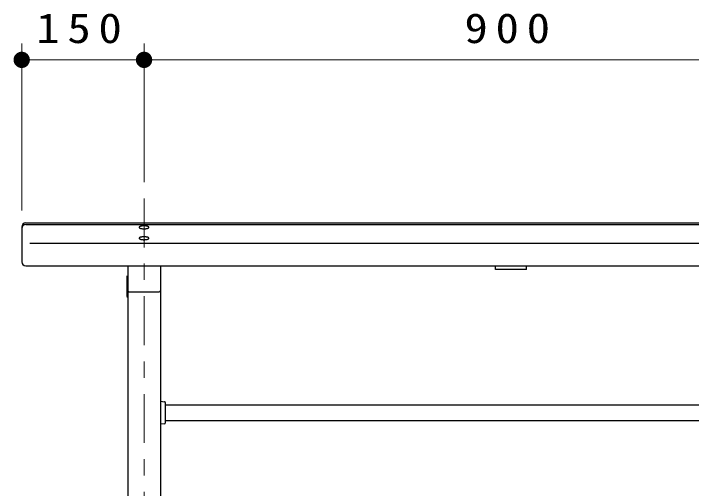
# Model space of a CAD drawing. Units: millimetres on the paper, scale 1:20. Extents: x -365 to 0, y -26 to 257.
# Drawn here: x -289.97 to -248.41, y 119.46 to 148.59 of the extents above; entities that cross this region are included whole.
import ezdxf

# ---------------------------------------------------------------- set-up
doc = ezdxf.new("R2010")
doc.units = ezdxf.units.MM
doc.linetypes.add('USER2', pattern=[6, 3, -1, 1, -1])
doc.layers.add('LY_1', color=7, linetype='Continuous', lineweight=25)
doc.styles.add('ＭＳ ゴシック', font='')
doc.styles.get('ＭＳ ゴシック').set_extended_font_data('MS Gothic')

# ---------------------------------------------------------------- blocks, each defined once
blk = doc.blocks.new('filled_dot')
at = {"color": 0, "linetype": 'Continuous', "lineweight": -2, "const_width": 1.25}
blk.add_lwpolyline([(-0.625, 0, 1), (0.625, 0, 1)], format="xyb", close=True, dxfattribs=at)

msp = doc.modelspace()

# ---------------------------------------------------------------- linework, layer by layer
at = {"layer": 'LY_1', "lineweight": 13}
for p, q in [((-289.467, 136.5), (-289.467, 146.75)), ((-281.967, 138.25), (-281.967, 146.75)), ((-289.467, 145.75), (-281.967, 145.75)), ((-281.967, 145.75), (-236.967, 145.75))]:
    msp.add_line(p, q, dxfattribs=at)
at = {"layer": 'LY_1', "linetype": 'USER2', "lineweight": 13}
msp.add_line((-281.967, 137.25), (-281.967, 98.353), dxfattribs=at)
at = {"layer": 'LY_1', "color": 4}
for p, q in [((-289.467, 135.5), (-289.467, 133.365)), ((-289.217, 135.75), (-229.717, 135.75)), ((-289.217, 135.649), (-229.717, 135.649)), ((-289.217, 133.115), (-229.717, 133.115)), ((-282.967, 133.115), (-282.967, 118.037)), ((-280.967, 133.115), (-280.967, 118.037)), ((-283.017, 132.478), (-282.967, 132.503)), ((-283.017, 132.478), (-283.017, 131.228)), ((-282.892, 131.528), (-281.042, 131.528)), ((-283.017, 131.228), (-282.967, 131.203)), ((-280.967, 124.81), (-280.712, 124.783)), ((-280.667, 124.733), (-280.667, 123.473)), ((-280.667, 124.581), (-238.267, 124.581)), ((-280.712, 123.423), (-280.967, 123.397)), ((-280.667, 123.626), (-238.267, 123.626))]:
    msp.add_line(p, q, dxfattribs=at)
at = {"layer": 'LY_1'}
for p, q in [((-288.967, 134.509), (-229.967, 134.509)), ((-260.417, 132.89), (-260.417, 133.115)), ((-258.517, 132.89), (-258.517, 133.115)), ((-258.517, 132.89), (-260.417, 132.89))]:
    msp.add_line(p, q, dxfattribs=at)
at = {"layer": 'LY_1', "color": 4}
for points in [[(-281.667, 135.477), (-281.669, 135.485), (-281.672, 135.493), (-281.678, 135.5), (-281.685, 135.508), (-281.695, 135.515), (-281.708, 135.522), (-281.722, 135.528), (-281.738, 135.534), (-281.755, 135.54), (-281.775, 135.545), (-281.795, 135.55), (-281.817, 135.554), (-281.841, 135.558), (-281.865, 135.561), (-281.89, 135.563), (-281.915, 135.565), (-281.941, 135.566), (-281.967, 135.566), (-281.994, 135.566), (-282.019, 135.565), (-282.045, 135.563), (-282.07, 135.561), (-282.094, 135.558), (-282.117, 135.554), (-282.139, 135.55), (-282.16, 135.545), (-282.18, 135.54), (-282.197, 135.534), (-282.213, 135.528), (-282.227, 135.522), (-282.239, 135.515), (-282.249, 135.508), (-282.257, 135.5), (-282.263, 135.493), (-282.266, 135.485), (-282.267, 135.477), (-282.266, 135.469), (-282.263, 135.462), (-282.257, 135.454), (-282.249, 135.446), (-282.239, 135.439), (-282.227, 135.432), (-282.213, 135.426), (-282.197, 135.42), (-282.18, 135.414), (-282.16, 135.409), (-282.139, 135.404), (-282.117, 135.4), (-282.094, 135.396), (-282.07, 135.393), (-282.045, 135.391), (-282.019, 135.389), (-281.994, 135.388), (-281.967, 135.388), (-281.941, 135.388), (-281.915, 135.389), (-281.89, 135.391), (-281.865, 135.393), (-281.841, 135.396), (-281.817, 135.4), (-281.795, 135.404), (-281.775, 135.409), (-281.755, 135.414), (-281.738, 135.42), (-281.722, 135.426), (-281.708, 135.432), (-281.695, 135.439), (-281.685, 135.446), (-281.678, 135.454), (-281.672, 135.462), (-281.669, 135.469)], [(-281.667, 134.807), (-281.669, 134.815), (-281.672, 134.822), (-281.678, 134.83), (-281.685, 134.838), (-281.695, 134.845), (-281.708, 134.852), (-281.722, 134.858), (-281.738, 134.864), (-281.755, 134.87), (-281.775, 134.875), (-281.795, 134.88), (-281.817, 134.884), (-281.841, 134.888), (-281.865, 134.891), (-281.89, 134.893), (-281.915, 134.895), (-281.941, 134.896), (-281.967, 134.896), (-281.994, 134.896), (-282.019, 134.895), (-282.045, 134.893), (-282.07, 134.891), (-282.094, 134.888), (-282.117, 134.884), (-282.139, 134.88), (-282.16, 134.875), (-282.18, 134.87), (-282.197, 134.864), (-282.213, 134.858), (-282.227, 134.852), (-282.239, 134.845), (-282.249, 134.838), (-282.257, 134.83), (-282.263, 134.822), (-282.266, 134.815), (-282.267, 134.807), (-282.266, 134.799), (-282.263, 134.791), (-282.257, 134.784), (-282.249, 134.776), (-282.239, 134.769), (-282.227, 134.762), (-282.213, 134.756), (-282.197, 134.75), (-282.18, 134.744), (-282.16, 134.739), (-282.139, 134.734), (-282.117, 134.73), (-282.094, 134.726), (-282.07, 134.723), (-282.045, 134.721), (-282.019, 134.719), (-281.994, 134.718), (-281.967, 134.718), (-281.941, 134.718), (-281.915, 134.719), (-281.89, 134.721), (-281.865, 134.723), (-281.841, 134.726), (-281.817, 134.73), (-281.795, 134.734), (-281.775, 134.739), (-281.755, 134.744), (-281.738, 134.75), (-281.722, 134.756), (-281.708, 134.762), (-281.695, 134.769), (-281.685, 134.776), (-281.678, 134.784), (-281.672, 134.791), (-281.669, 134.799)]]:
    msp.add_lwpolyline(points, close=True, dxfattribs=at)
for centre, radius, start, end in [((-289.217, 135.5), 0.25, 90, 180), ((-289.217, 135.399), 0.25, 90, 180), ((-289.217, 133.365), 0.25, 180, 270), ((-282.892, 131.603), 0.075, 180, 270), ((-281.042, 131.603), 0.075, 270, 0), ((-280.717, 124.733), 0.05, 0, 83.9916), ((-280.717, 123.473), 0.05, 276.0084, 0)]:
    msp.add_arc(centre, radius, start, end, dxfattribs=at)

# ---------------------------------------------------------------- block references
at = {"layer": 'LY_1', "lineweight": 13, "xscale": 0.4, "yscale": 0.4}
for p in [(-289.467, 145.75), (-281.967, 145.75)]:
    msp.add_blockref('filled_dot', p, dxfattribs=at)
at = {"layer": 'LY_1', "lineweight": 13, "xscale": 0.4, "yscale": 0.4, "rotation": 180}
msp.add_blockref('filled_dot', (-281.967, 145.75), dxfattribs=at)

# ---------------------------------------------------------------- texts
at = {"layer": 'LY_1', "char_height": 1.833, "attachment_point": 8, "style": 'ＭＳ ゴシック'}
for s, insert in [('\\T1.33;\\W1.15;150', (-285.717, 146.75)), ('\\T1.33;\\W1.15;900', (-259.467, 146.75))]:
    msp.add_mtext(s, dxfattribs=dict(at, insert=insert))

doc.saveas('drawing.dxf')
